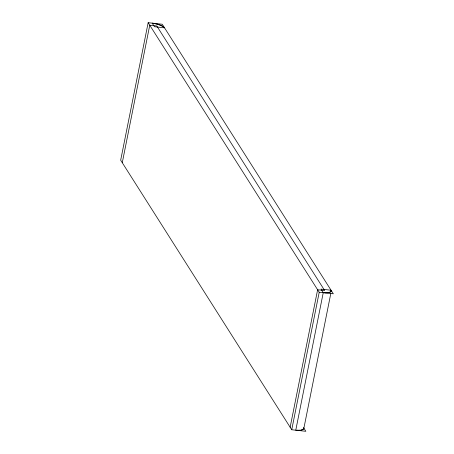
<?xml version="1.0" encoding="UTF-8"?>
<svg xmlns="http://www.w3.org/2000/svg" width="454" height="454" viewBox="0 0 454 454"><rect width="100%" height="100%" fill="white"/><g stroke="black" fill="none" stroke-linecap="round" stroke-linejoin="round"><path stroke-width="0.68" d="M148.157 22.7L319.213 292.257L333.321 293.806L162.26 24.244L148.157 22.7L120.679 160.194L291.74 429.756L305.843 431.3L303.567 427.713M122.274 162.702L149.746 25.208L156.8 25.98L324.672 290.52L317.624 289.748L290.146 427.248M291.74 429.756L319.213 292.257M303.777 428.769L330.835 293.358M303.266 428.905A10.09 3.07 11.3 0 1 303.102 429.121M302.88 429.314A10.09 3.07 11.3 0 1 302.602 429.49M302.268 429.654A10.09 3.07 11.3 0 1 300.945 430.017M299.833 430.159A10.09 3.07 11.3 0 1 297.166 430.176M303.715 427.991A10.51 3.195 11.3 0 1 295.77 430.199L323.242 292.699A10.51 3.195 11.3 0 0 331.045 290.219M152.186 23.143A10.51 3.195 11.3 0 1 164.535 27.83M164.132 27.785L154.462 26.724L152.277 23.285A10.09 3.07 11.3 0 1 164.132 27.785M330.643 290.174L320.972 289.119L323.152 292.558A10.09 3.07 11.3 0 0 330.643 290.174"/></g></svg>
